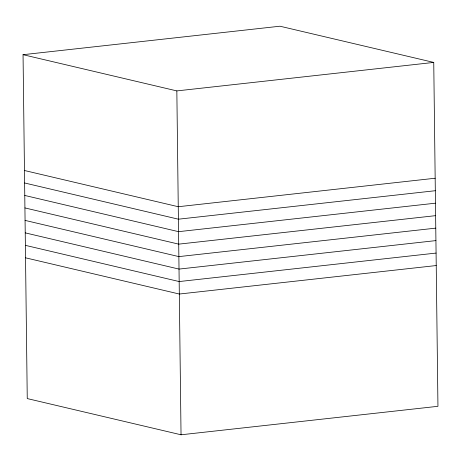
<?xml version="1.0" encoding="UTF-8"?>
<svg xmlns="http://www.w3.org/2000/svg" width="461" height="461" viewBox="0 0 461 461"><rect width="100%" height="100%" fill="white"/><g stroke="black" fill="none" stroke-linecap="round" stroke-linejoin="round"><path stroke-width="0.69" d="M23.05 54.692L279.96 26.214L433.749 62.425L437.95 406.308L181.04 434.786L27.251 398.575L23.05 54.692L176.84 90.909L433.749 62.425M435.161 178.24L178.257 206.724L24.468 170.507M435.317 190.716L178.407 219.194L24.617 182.982M435.466 203.186L178.563 231.67L24.767 195.452M435.622 215.656L178.712 244.14L24.923 207.923M435.772 228.132L178.868 256.61L25.073 220.398M435.927 240.602L179.018 269.086L25.228 232.868M436.077 253.077L179.173 281.556L25.378 245.344M436.233 265.548L179.323 294.032L25.534 257.814M176.84 90.909L181.04 434.786"/></g></svg>
